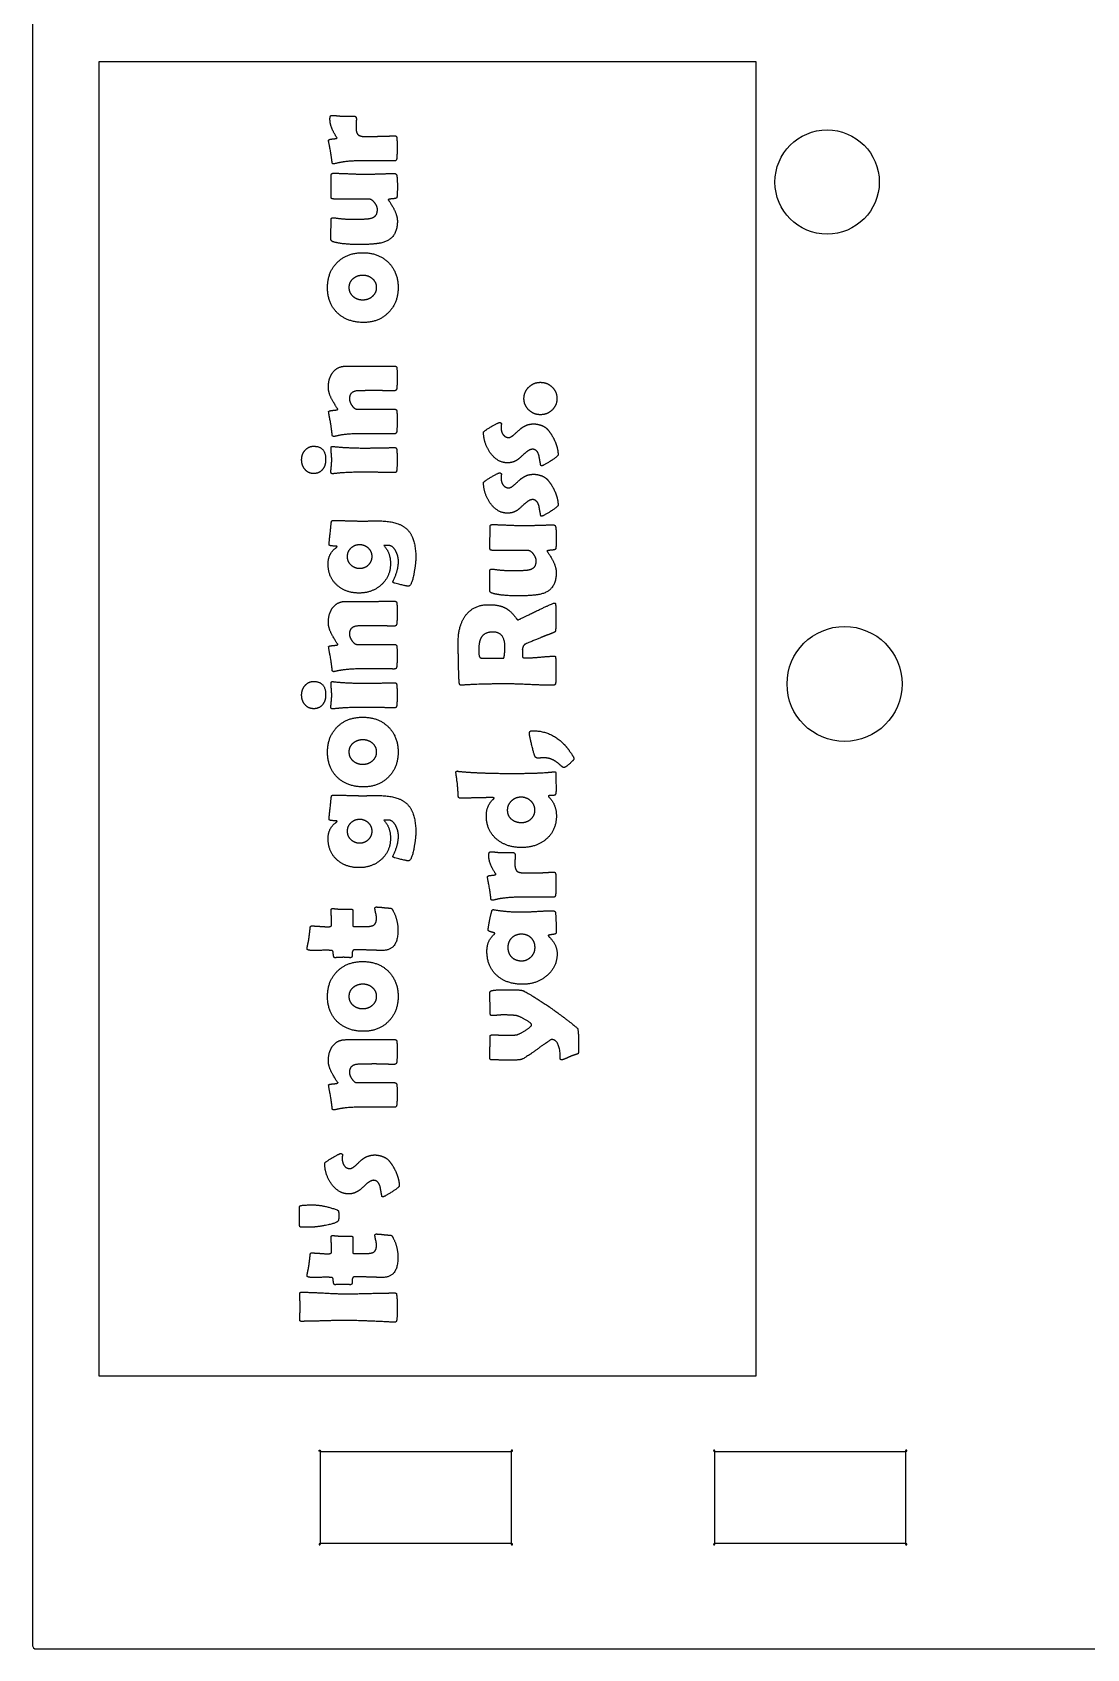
# Model space of a CAD drawing. Header units: millimetres. Extents: x 10 to 778, y 22 to 238.
# Drawn here: x 374.98 to 407.06, y 21.7 to 70.89 of the extents above; entities that cross this region are included whole.
import ezdxf

# ---------------------------------------------------------------- set-up
doc = ezdxf.new("R2010")
doc.units = ezdxf.units.MM
doc.layers.get('0').update_dxf_attribs({"linetype": 'CONTINUOUS'})

msp = doc.modelspace()

# ---------------------------------------------------------------- linework, layer by layer
for p, q in [((384.515, 60.732), (385.186, 60.732)), ((384.856, 59.425), (385.991, 59.425)), ((385.814, 55.275), (385.673, 55.275)), ((384.515, 53.574), (385.186, 53.574)), ((384.856, 52.266), (385.991, 52.266)), ((388.047, 51.023), (388.018, 51.021)), ((385.814, 46.916), (385.673, 46.916)), ((384.725, 43.865), (384.725, 43.708)), ((384.515, 40.235), (385.186, 40.235)), ((384.856, 38.927), (385.991, 38.927)), ((383.43, 34.527), (383.172, 34.527)), ((384.725, 33.913), (384.725, 33.755))]:
    msp.add_line(p, q)
msp.add_lwpolyline([(374.978, 231.8), (374.978, 27.8), (374.978, 21.801), (374.978, 21.784), (375.01, 21.73), (375.059, 21.7), (375.077, 21.7), (378.079, 21.7), (491.215, 21.7), (494.217, 21.7), (494.231, 21.7), (494.288, 21.73), (494.316, 21.784), (494.316, 21.801), (494.316, 27.8), (494.316, 231.8)])
for points in [[(397, 30), (397, 70), (377, 70), (377, 30)], [(386.648, 24.9), (383.748, 24.9), (383.748, 27.7), (383.734, 27.7), (383.702, 27.715), (383.709, 27.738), (383.73, 27.743), (383.748, 27.711), (383.748, 27.7), (389.548, 27.7), (389.548, 24.9), (389.548, 24.89), (389.562, 24.858), (389.583, 24.863), (389.587, 24.886), (389.555, 24.9), (389.548, 24.9)], [(389.562, 27.743), (389.548, 27.711), (389.548, 27.7), (389.555, 27.7), (389.587, 27.715), (389.583, 27.738)], [(401.546, 24.9), (398.646, 24.9), (395.746, 24.9), (395.746, 27.7), (395.746, 27.711), (395.732, 27.743), (395.711, 27.738), (395.704, 27.715), (395.736, 27.7), (395.746, 27.7), (401.546, 27.7)], [(401.588, 27.715), (401.585, 27.738), (401.56, 27.743), (401.546, 27.711), (401.546, 27.7), (401.556, 27.7)], [(383.748, 24.9), (383.734, 24.9), (383.702, 24.886), (383.709, 24.863), (383.73, 24.858), (383.748, 24.89)], [(395.746, 24.9), (395.736, 24.9), (395.704, 24.886), (395.711, 24.863), (395.732, 24.858), (395.746, 24.89)], [(401.56, 24.858), (401.585, 24.863), (401.588, 24.886), (401.556, 24.9), (401.546, 24.9), (401.546, 24.89)]]:
    msp.add_lwpolyline(points, close=True)
for centre, radius in [((399.161, 66.336), 1.587), ((399.691, 51.06), 1.75)]:
    msp.add_circle(centre, radius)
for points in [[(384.034, 68.248), (384.034, 68.366), (384.084, 68.366)], [(384.144, 67.859), (384.034, 68.061), (384.034, 68.248)], [(384.084, 68.366), (384.145, 68.366), (384.256, 68.353)], [(384.256, 68.353), (384.376, 68.341), (384.429, 68.338)], [(384.429, 68.338), (384.49, 68.338), (384.591, 68.341)], [(384.591, 68.341), (384.715, 68.345), (384.755, 68.345)], [(384.755, 68.345), (384.837, 68.345), (384.837, 68.254)], [(384.831, 68.138), (384.826, 68.061), (384.826, 68.023)], [(384.826, 68.023), (384.826, 67.849), (384.881, 67.786)], [(384.837, 68.254), (384.837, 68.214), (384.831, 68.138)], [(383.989, 67.601), (383.989, 67.638), (384.122, 67.649)], [(384.055, 67.258), (383.989, 67.59), (383.989, 67.601)], [(384.122, 67.649), (384.254, 67.659), (384.254, 67.687)], [(384.254, 67.687), (384.254, 67.657), (384.144, 67.859)], [(384.881, 67.786), (384.936, 67.722), (385.102, 67.722)], [(385.102, 67.722), (385.192, 67.722), (385.376, 67.726)], [(385.376, 67.726), (385.56, 67.729), (385.65, 67.729)], [(385.65, 67.729), (385.711, 67.729), (385.832, 67.737)], [(385.832, 67.737), (385.953, 67.746), (386.012, 67.746)], [(386.012, 67.746), (386.062, 67.746), (386.069, 67.676)], [(386.069, 67.676), (386.077, 67.575), (386.077, 67.367)], [(384.101, 66.919), (384.088, 67.035), (384.055, 67.258)], [(384.143, 66.888), (384.111, 66.888), (384.101, 66.919)], [(384.988, 66.982), (384.494, 66.982), (384.174, 66.892)], [(385.492, 66.98), (385.156, 66.982), (384.988, 66.982)], [(385.995, 66.978), (385.827, 66.978), (385.492, 66.98)], [(386.064, 67.048), (386.056, 66.978), (385.995, 66.978)], [(386.077, 67.367), (386.077, 67.167), (386.064, 67.048)], [(384.069, 66.216), (384.071, 66.423), (384.071, 66.526)], [(384.071, 66.526), (384.071, 66.589), (384.103, 66.6)], [(384.103, 66.6), (384.12, 66.604), (384.153, 66.604)], [(384.174, 66.892), (384.156, 66.888), (384.143, 66.888)], [(384.153, 66.604), (384.309, 66.604), (384.62, 66.589)], [(384.62, 66.589), (384.931, 66.575), (385.087, 66.575)], [(385.087, 66.575), (385.238, 66.575), (385.541, 66.585)], [(385.541, 66.585), (385.844, 66.596), (385.993, 66.596)], [(385.993, 66.596), (386.05, 66.596), (386.064, 66.543)], [(386.064, 66.543), (386.085, 66.463), (386.085, 66.205)], [(384.067, 65.906), (384.067, 66.009), (384.069, 66.216)], [(386.085, 66.205), (386.085, 65.975), (386.073, 65.885)], [(384.088, 65.83), (384.067, 65.843), (384.067, 65.906)], [(384.17, 65.82), (384.101, 65.82), (384.088, 65.83)], [(385.226, 65.816), (385.148, 65.82), (384.17, 65.82)], [(385.396, 65.703), (385.314, 65.811), (385.226, 65.816)], [(385.247, 65.227), (385.478, 65.265), (385.478, 65.502)], [(385.478, 65.502), (385.478, 65.595), (385.396, 65.703)], [(385.896, 65.822), (385.8, 65.811), (385.8, 65.793)], [(385.8, 65.793), (385.8, 65.822), (385.943, 65.58)], [(386.022, 65.835), (385.959, 65.828), (385.896, 65.822)], [(385.943, 65.58), (386.085, 65.338), (386.085, 65.141)], [(386.073, 65.885), (386.067, 65.845), (386.022, 65.835)], [(384.065, 64.893), (384.067, 65.09), (384.067, 65.187)], [(384.067, 65.187), (384.067, 65.252), (384.122, 65.252)], [(384.122, 65.252), (384.137, 65.252), (384.166, 65.248)], [(384.166, 65.248), (384.452, 65.204), (384.746, 65.204)], [(384.746, 65.204), (385.112, 65.204), (385.247, 65.227)], [(386.085, 65.141), (386.085, 64.584), (385.583, 64.481)], [(384.063, 64.598), (384.063, 64.695), (384.065, 64.893)], [(384.149, 64.512), (384.063, 64.535), (384.063, 64.598)], [(384.906, 64.434), (384.427, 64.434), (384.149, 64.512)], [(385.583, 64.481), (385.35, 64.434), (384.906, 64.434)], [(384.258, 63.892), (384.555, 64.186), (385.03, 64.186)], [(385.03, 64.186), (385.509, 64.186), (385.808, 63.893)], [(383.96, 63.123), (383.96, 63.598), (384.258, 63.892)], [(385.03, 63.497), (384.864, 63.497), (384.737, 63.394)], [(385.322, 63.398), (385.2, 63.497), (385.03, 63.497)], [(385.808, 63.893), (386.107, 63.6), (386.107, 63.123)], [(384.264, 62.349), (383.96, 62.635), (383.96, 63.123)], [(384.737, 63.394), (384.61, 63.291), (384.61, 63.127)], [(384.61, 63.127), (384.61, 62.961), (384.74, 62.854)], [(385.453, 63.127), (385.453, 63.291), (385.322, 63.398)], [(385.322, 62.854), (385.453, 62.961), (385.453, 63.127)], [(386.107, 63.123), (386.107, 62.66), (385.812, 62.362)], [(384.74, 62.854), (384.862, 62.753), (385.03, 62.753)], [(385.03, 62.753), (385.2, 62.753), (385.322, 62.854)], [(385.055, 62.063), (384.568, 62.063), (384.264, 62.349)], [(385.812, 62.362), (385.518, 62.063), (385.055, 62.063)], [(383.985, 60.087), (383.985, 60.354), (384.111, 60.533)], [(384.111, 60.533), (384.256, 60.732), (384.515, 60.732)], [(385.186, 60.732), (385.322, 60.732), (385.595, 60.734)], [(385.595, 60.734), (385.867, 60.737), (386.004, 60.737)], [(386.004, 60.737), (386.06, 60.737), (386.069, 60.678)], [(386.069, 60.678), (386.077, 60.619), (386.077, 60.371)], [(384.131, 59.651), (383.985, 59.9), (383.985, 60.087)], [(386.064, 60.043), (386.052, 59.98), (385.978, 59.98)], [(386.077, 60.371), (386.077, 60.106), (386.064, 60.043)], [(389.937, 59.747), (389.937, 59.953), (390.084, 60.097)], [(390.084, 60.097), (390.231, 60.241), (390.437, 60.241)], [(390.437, 60.241), (390.645, 60.241), (390.793, 60.097)], [(390.793, 60.097), (390.94, 59.953), (390.94, 59.747)], [(384.278, 59.425), (384.278, 59.402), (384.131, 59.651)], [(384.915, 59.984), (384.626, 59.984), (384.626, 59.734)], [(384.626, 59.734), (384.626, 59.652), (384.698, 59.542)], [(384.698, 59.542), (384.778, 59.425), (384.856, 59.425)], [(385.147, 59.988), (384.992, 59.984), (384.915, 59.984)], [(385.379, 59.992), (385.301, 59.992), (385.147, 59.988)], [(385.68, 59.986), (385.48, 59.992), (385.379, 59.992)], [(385.978, 59.98), (385.879, 59.98), (385.68, 59.986)], [(390.084, 59.398), (389.937, 59.541), (389.937, 59.747)], [(390.94, 59.747), (390.94, 59.541), (390.792, 59.398)], [(383.994, 59.353), (383.994, 59.376), (384.136, 59.389)], [(384.059, 58.977), (383.994, 59.311), (383.994, 59.353)], [(384.136, 59.389), (384.278, 59.402), (384.278, 59.425)], [(385.991, 59.425), (386.06, 59.425), (386.069, 59.359)], [(386.077, 59.059), (386.077, 58.813), (386.064, 58.739)], [(386.069, 59.359), (386.077, 59.286), (386.077, 59.059)], [(390.437, 59.255), (390.231, 59.255), (390.084, 59.398)], [(390.792, 59.398), (390.643, 59.255), (390.437, 59.255)], [(384.105, 58.624), (384.09, 58.756), (384.059, 58.977)], [(384.151, 58.592), (384.118, 58.592), (384.105, 58.624)], [(384.183, 58.596), (384.164, 58.592), (384.151, 58.592)], [(385.005, 58.678), (384.481, 58.678), (384.183, 58.596)], [(385.501, 58.676), (385.171, 58.678), (385.005, 58.678)], [(385.995, 58.674), (385.831, 58.674), (385.501, 58.676)], [(386.064, 58.739), (386.054, 58.674), (385.995, 58.674)], [(388.707, 58.721), (388.707, 58.755), (388.933, 58.888)], [(388.903, 58.11), (388.707, 58.396), (388.707, 58.721)], [(388.933, 58.888), (389.159, 59.02), (389.197, 59.02)], [(389.197, 59.02), (389.218, 59.02), (389.254, 58.988)], [(389.254, 58.988), (389.239, 58.93), (389.239, 58.871)], [(389.239, 58.871), (389.239, 58.747), (389.294, 58.663)], [(389.294, 58.663), (389.357, 58.562), (389.472, 58.562)], [(389.472, 58.562), (389.546, 58.562), (389.659, 58.669)], [(389.659, 58.669), (389.83, 58.831), (389.889, 58.869)], [(389.889, 58.869), (390.048, 58.976), (390.231, 58.976)], [(390.231, 58.976), (390.338, 58.976), (390.458, 58.934)], [(390.458, 58.934), (390.591, 58.885), (390.652, 58.812)], [(390.652, 58.812), (390.786, 58.656), (390.879, 58.448)], [(383.172, 57.884), (383.172, 58.048), (383.271, 58.167)], [(383.271, 58.167), (383.376, 58.296), (383.537, 58.296)], [(383.537, 58.296), (383.903, 58.296), (383.903, 57.884)], [(384.067, 58.241), (384.067, 58.292), (384.109, 58.292)], [(384.078, 58.058), (384.067, 58.18), (384.067, 58.241)], [(384.088, 57.875), (384.088, 57.936), (384.078, 58.058)], [(384.109, 58.292), (384.118, 58.292), (384.149, 58.287)], [(384.149, 58.287), (384.559, 58.241), (385.1, 58.241)], [(385.1, 58.241), (385.253, 58.241), (385.557, 58.247)], [(385.557, 58.247), (385.861, 58.254), (386.012, 58.254)], [(386.012, 58.254), (386.056, 58.254), (386.064, 58.201)], [(386.064, 58.201), (386.077, 58.13), (386.077, 57.879)], [(389.439, 57.79), (389.123, 57.79), (388.903, 58.11)], [(389.983, 58.097), (389.771, 57.906), (389.758, 57.897)], [(390.198, 58.204), (390.105, 58.204), (389.983, 58.097)], [(390.391, 58.019), (390.332, 58.204), (390.198, 58.204)], [(390.879, 58.448), (390.975, 58.223), (390.975, 58.034)], [(383.268, 57.596), (383.172, 57.715), (383.172, 57.884)], [(383.537, 57.465), (383.374, 57.465), (383.268, 57.596)], [(383.811, 57.591), (383.71, 57.465), (383.537, 57.465)], [(383.903, 57.884), (383.903, 57.707), (383.811, 57.591)], [(384.063, 57.514), (384.063, 57.573), (384.076, 57.693)], [(384.076, 57.693), (384.088, 57.814), (384.088, 57.875)], [(386.077, 57.879), (386.077, 57.627), (386.064, 57.556)], [(389.758, 57.897), (389.607, 57.79), (389.439, 57.79)], [(390.446, 57.723), (390.418, 57.87), (390.391, 58.019)], [(390.469, 57.7), (390.45, 57.7), (390.446, 57.723)], [(390.747, 57.846), (390.519, 57.7), (390.469, 57.7)], [(390.975, 58.034), (390.975, 57.992), (390.747, 57.846)], [(384.105, 57.457), (384.063, 57.457), (384.063, 57.514)], [(384.149, 57.461), (384.116, 57.457), (384.105, 57.457)], [(385.1, 57.507), (384.502, 57.507), (384.149, 57.461)], [(385.538, 57.501), (385.247, 57.507), (385.1, 57.507)], [(385.974, 57.495), (385.829, 57.495), (385.538, 57.501)], [(386.037, 57.499), (386.029, 57.495), (385.974, 57.495)], [(386.064, 57.556), (386.056, 57.509), (386.037, 57.499)], [(388.707, 57.189), (388.707, 57.222), (388.933, 57.355)], [(388.903, 56.577), (388.707, 56.863), (388.707, 57.189)], [(388.933, 57.355), (389.159, 57.487), (389.197, 57.487)], [(389.197, 57.487), (389.218, 57.487), (389.254, 57.456)], [(389.254, 57.456), (389.239, 57.397), (389.239, 57.338)], [(389.239, 57.338), (389.239, 57.214), (389.294, 57.13)], [(389.294, 57.13), (389.357, 57.029), (389.472, 57.029)], [(389.472, 57.029), (389.546, 57.029), (389.659, 57.136)], [(389.659, 57.136), (389.83, 57.298), (389.889, 57.336)], [(389.889, 57.336), (390.048, 57.443), (390.231, 57.443)], [(390.231, 57.443), (390.338, 57.443), (390.458, 57.401)], [(390.458, 57.401), (390.591, 57.353), (390.652, 57.279)], [(390.652, 57.279), (390.786, 57.124), (390.879, 56.916)], [(389.439, 56.258), (389.123, 56.258), (388.903, 56.577)], [(390.198, 56.672), (390.105, 56.672), (389.983, 56.564)], [(390.391, 56.487), (390.332, 56.672), (390.198, 56.672)], [(390.879, 56.916), (390.975, 56.691), (390.975, 56.501)], [(389.758, 56.365), (389.607, 56.258), (389.439, 56.258)], [(389.983, 56.564), (389.771, 56.373), (389.758, 56.365)], [(390.446, 56.19), (390.418, 56.337), (390.391, 56.487)], [(390.469, 56.167), (390.45, 56.167), (390.446, 56.19)], [(390.747, 56.313), (390.519, 56.167), (390.469, 56.167)], [(390.975, 56.501), (390.975, 56.459), (390.747, 56.313)], [(384.006, 55.296), (384.006, 55.329), (384.041, 55.659)], [(384.041, 55.659), (384.076, 55.989), (384.08, 56.002)], [(384.08, 56.002), (384.093, 56.038), (384.135, 56.038)], [(384.135, 56.038), (384.28, 56.038), (384.568, 56.028)], [(384.568, 56.028), (384.856, 56.019), (385.001, 56.019)], [(385.001, 56.019), (385.087, 56.019), (385.259, 56.021)], [(385.259, 56.021), (385.432, 56.023), (385.518, 56.023)], [(385.518, 56.023), (386.117, 56.023), (386.378, 55.771)], [(386.378, 55.771), (386.645, 55.51), (386.645, 54.905)], [(388.903, 55.523), (388.905, 55.73), (388.905, 55.833)], [(388.905, 55.833), (388.905, 55.896), (388.936, 55.906)], [(388.936, 55.906), (388.953, 55.911), (388.987, 55.911)], [(388.987, 55.911), (389.142, 55.911), (389.453, 55.896)], [(389.453, 55.896), (389.765, 55.881), (389.92, 55.881)], [(389.92, 55.881), (390.071, 55.881), (390.374, 55.892)], [(390.374, 55.892), (390.677, 55.902), (390.826, 55.902)], [(390.826, 55.902), (390.883, 55.902), (390.898, 55.85)], [(390.898, 55.85), (390.919, 55.77), (390.919, 55.511)], [(383.977, 54.707), (383.977, 55.025), (384.204, 55.193)], [(384.174, 55.258), (384.006, 55.258), (384.006, 55.296)], [(384.25, 55.239), (384.25, 55.258), (384.174, 55.258)], [(384.204, 55.193), (384.25, 55.226), (384.25, 55.239)], [(384.67, 55.194), (384.557, 55.092), (384.557, 54.938)], [(384.936, 55.296), (384.782, 55.296), (384.67, 55.194)], [(385.203, 55.194), (385.089, 55.296), (384.936, 55.296)], [(385.316, 54.938), (385.316, 55.092), (385.203, 55.194)], [(385.673, 55.275), (385.875, 55.06), (385.875, 54.724)], [(386.041, 55.094), (385.951, 55.275), (385.814, 55.275)], [(388.9, 55.213), (388.9, 55.316), (388.903, 55.523)], [(388.922, 55.137), (388.9, 55.15), (388.9, 55.213)], [(389.004, 55.126), (388.934, 55.126), (388.922, 55.137)], [(390.059, 55.122), (389.981, 55.126), (389.004, 55.126)], [(390.229, 55.01), (390.147, 55.118), (390.059, 55.122)], [(390.73, 55.129), (390.633, 55.118), (390.633, 55.099)], [(390.633, 55.099), (390.633, 55.129), (390.776, 54.887)], [(390.856, 55.141), (390.793, 55.135), (390.73, 55.129)], [(390.906, 55.192), (390.9, 55.152), (390.856, 55.141)], [(390.919, 55.511), (390.919, 55.282), (390.906, 55.192)], [(384.252, 54.064), (383.977, 54.31), (383.977, 54.707)], [(384.557, 54.938), (384.557, 54.785), (384.672, 54.683)], [(384.672, 54.683), (384.786, 54.581), (384.94, 54.581)], [(384.94, 54.581), (385.093, 54.581), (385.205, 54.685)], [(385.205, 54.685), (385.316, 54.789), (385.316, 54.938)], [(385.875, 54.724), (385.875, 54.329), (385.591, 54.074)], [(385.957, 54.194), (386.117, 54.518), (386.117, 54.793)], [(386.117, 54.793), (386.117, 54.945), (386.041, 55.094)], [(386.645, 54.905), (386.645, 54.728), (386.588, 54.423)], [(390.08, 54.534), (390.311, 54.571), (390.311, 54.809)], [(390.311, 54.809), (390.311, 54.902), (390.229, 55.01)], [(390.776, 54.887), (390.919, 54.645), (390.919, 54.447)], [(385.949, 54.171), (385.951, 54.182), (385.957, 54.194)], [(386.008, 54.125), (385.949, 54.139), (385.949, 54.171)], [(386.42, 54.034), (386.38, 54.034), (386.008, 54.125)], [(386.588, 54.423), (386.516, 54.034), (386.42, 54.034)], [(388.896, 53.905), (388.896, 54.002), (388.898, 54.199)], [(388.898, 54.199), (388.9, 54.397), (388.9, 54.494)], [(388.9, 54.494), (388.9, 54.559), (388.955, 54.559)], [(388.955, 54.559), (388.97, 54.559), (388.999, 54.555)], [(388.999, 54.555), (389.285, 54.511), (389.58, 54.511)], [(389.58, 54.511), (389.945, 54.511), (390.08, 54.534)], [(390.919, 54.447), (390.919, 53.89), (390.416, 53.787)], [(384.919, 53.828), (384.517, 53.828), (384.252, 54.064)], [(385.591, 54.074), (385.318, 53.828), (384.919, 53.828)], [(388.982, 53.819), (388.896, 53.842), (388.896, 53.905)], [(389.739, 53.741), (389.26, 53.741), (388.982, 53.819)], [(390.416, 53.787), (390.183, 53.741), (389.739, 53.741)], [(383.985, 52.929), (383.985, 53.196), (384.111, 53.374)], [(384.111, 53.374), (384.256, 53.574), (384.515, 53.574)], [(385.186, 53.574), (385.322, 53.574), (385.595, 53.576)], [(385.595, 53.576), (385.867, 53.578), (386.004, 53.578)], [(386.004, 53.578), (386.06, 53.578), (386.069, 53.519)], [(386.077, 53.212), (386.077, 52.947), (386.064, 52.884)], [(386.069, 53.519), (386.077, 53.46), (386.077, 53.212)], [(387.936, 52.349), (387.936, 52.829), (388.152, 53.131)], [(388.152, 53.131), (388.396, 53.474), (388.856, 53.474)], [(388.856, 53.474), (389.163, 53.474), (389.346, 53.386)], [(389.346, 53.386), (389.529, 53.297), (389.701, 53.06)], [(389.765, 53.012), (389.762, 53.012), (390.292, 53.268)], [(390.292, 53.268), (390.822, 53.525), (390.877, 53.525)], [(390.877, 53.525), (390.891, 53.525), (390.898, 53.482)], [(390.898, 53.482), (390.91, 53.403), (390.91, 53.081)], [(384.131, 52.492), (383.985, 52.741), (383.985, 52.929)], [(384.915, 52.826), (384.626, 52.826), (384.626, 52.575)], [(385.147, 52.83), (384.992, 52.826), (384.915, 52.826)], [(385.379, 52.834), (385.301, 52.834), (385.147, 52.83)], [(385.68, 52.828), (385.48, 52.834), (385.379, 52.834)], [(385.978, 52.821), (385.879, 52.821), (385.68, 52.828)], [(386.064, 52.884), (386.052, 52.821), (385.978, 52.821)], [(388.991, 52.642), (388.734, 52.642), (388.636, 52.473)], [(389.357, 52.181), (389.357, 52.642), (388.991, 52.642)], [(389.701, 53.06), (389.735, 53.012), (389.765, 53.012)], [(390.887, 52.654), (390.881, 52.642), (390.845, 52.625)], [(390.898, 52.707), (390.891, 52.66), (390.887, 52.654)], [(390.91, 53.081), (390.91, 52.806), (390.898, 52.707)], [(383.994, 52.195), (383.994, 52.218), (384.136, 52.231)], [(384.059, 51.819), (383.994, 52.153), (383.994, 52.195)], [(384.278, 52.266), (384.278, 52.243), (384.131, 52.492)], [(384.136, 52.231), (384.278, 52.243), (384.278, 52.266)], [(384.626, 52.575), (384.626, 52.493), (384.698, 52.384)], [(384.698, 52.384), (384.778, 52.266), (384.856, 52.266)], [(385.991, 52.266), (386.06, 52.266), (386.069, 52.201)], [(386.069, 52.201), (386.077, 52.128), (386.077, 51.9)], [(387.944, 51.729), (387.936, 52.118), (387.936, 52.349)], [(388.636, 52.473), (388.56, 52.343), (388.56, 52.066)], [(389.338, 51.912), (389.357, 52.04), (389.357, 52.181)], [(389.981, 52.276), (389.899, 52.238), (389.891, 52.101)], [(390.601, 52.532), (390.391, 52.45), (389.981, 52.276)], [(390.845, 52.625), (390.763, 52.593), (390.601, 52.532)], [(384.105, 51.465), (384.09, 51.598), (384.059, 51.819)], [(386.077, 51.9), (386.077, 51.655), (386.064, 51.581)], [(387.969, 51.087), (387.957, 51.155), (387.944, 51.729)], [(388.56, 52.066), (388.56, 51.866), (388.621, 51.853)], [(388.621, 51.853), (388.692, 51.841), (389.033, 51.841)], [(389.033, 51.841), (389.081, 51.841), (389.176, 51.843)], [(389.176, 51.843), (389.271, 51.845), (389.317, 51.845)], [(389.317, 51.845), (389.327, 51.845), (389.338, 51.912)], [(389.891, 52.101), (389.895, 52.164), (389.895, 51.885)], [(389.895, 51.885), (389.895, 51.853), (390.002, 51.853)], [(390.002, 51.853), (390.145, 51.853), (390.429, 51.879)], [(390.429, 51.879), (390.713, 51.906), (390.856, 51.906)], [(390.856, 51.906), (390.891, 51.906), (390.898, 51.887)], [(390.898, 51.887), (390.9, 51.857), (390.902, 51.828)], [(390.902, 51.828), (390.91, 51.704), (390.91, 51.441)], [(384.151, 51.434), (384.118, 51.434), (384.105, 51.465)], [(384.183, 51.438), (384.164, 51.434), (384.151, 51.434)], [(385.005, 51.52), (384.481, 51.52), (384.183, 51.438)], [(385.501, 51.518), (385.171, 51.52), (385.005, 51.52)], [(385.995, 51.516), (385.831, 51.516), (385.501, 51.518)], [(386.064, 51.581), (386.054, 51.516), (385.995, 51.516)], [(390.91, 51.441), (390.91, 51.141), (390.898, 51.08)], [(383.172, 50.725), (383.172, 50.889), (383.271, 51.009)], [(383.268, 50.437), (383.172, 50.557), (383.172, 50.725)], [(383.271, 51.009), (383.376, 51.137), (383.537, 51.137)], [(383.537, 51.137), (383.903, 51.137), (383.903, 50.725)], [(383.903, 50.725), (383.903, 50.549), (383.811, 50.433)], [(384.067, 51.083), (384.067, 51.133), (384.109, 51.133)], [(384.078, 50.9), (384.067, 51.022), (384.067, 51.083)], [(384.076, 50.535), (384.088, 50.656), (384.088, 50.717)], [(384.088, 50.717), (384.088, 50.778), (384.078, 50.9)], [(384.109, 51.133), (384.118, 51.133), (384.149, 51.129)], [(384.149, 51.129), (384.559, 51.083), (385.1, 51.083)], [(385.1, 51.083), (385.253, 51.083), (385.557, 51.089)], [(385.557, 51.089), (385.861, 51.095), (386.012, 51.095)], [(386.012, 51.095), (386.056, 51.095), (386.064, 51.043)], [(386.064, 51.043), (386.077, 50.971), (386.077, 50.721)], [(386.077, 50.721), (386.077, 50.469), (386.064, 50.397)], [(388.018, 51.021), (387.982, 51.019), (387.969, 51.087)], [(389.434, 51.063), (388.545, 51.063), (388.047, 51.023)], [(390.135, 51.041), (389.668, 51.063), (389.434, 51.063)], [(390.833, 51.019), (390.601, 51.019), (390.135, 51.041)], [(390.898, 51.08), (390.885, 51.019), (390.833, 51.019)], [(383.537, 50.307), (383.374, 50.307), (383.268, 50.437)], [(383.811, 50.433), (383.71, 50.307), (383.537, 50.307)], [(384.063, 50.355), (384.063, 50.414), (384.076, 50.535)], [(384.105, 50.299), (384.063, 50.299), (384.063, 50.355)], [(384.149, 50.303), (384.116, 50.299), (384.105, 50.299)], [(385.1, 50.349), (384.502, 50.349), (384.149, 50.303)], [(385.538, 50.343), (385.247, 50.349), (385.1, 50.349)], [(385.974, 50.336), (385.829, 50.336), (385.538, 50.343)], [(386.037, 50.341), (386.029, 50.336), (385.974, 50.336)], [(386.064, 50.397), (386.056, 50.351), (386.037, 50.341)], [(383.96, 48.987), (383.96, 49.462), (384.258, 49.756)], [(384.258, 49.756), (384.555, 50.05), (385.03, 50.05)], [(385.03, 50.05), (385.509, 50.05), (385.808, 49.757)], [(385.808, 49.757), (386.107, 49.464), (386.107, 48.987)], [(384.737, 49.258), (384.61, 49.155), (384.61, 48.991)], [(385.03, 49.361), (384.864, 49.361), (384.737, 49.258)], [(385.322, 49.262), (385.2, 49.361), (385.03, 49.361)], [(385.453, 48.991), (385.453, 49.155), (385.322, 49.262)], [(390.101, 49.555), (390.101, 49.639), (390.189, 49.639)], [(390.177, 49.185), (390.101, 49.499), (390.101, 49.555)], [(390.189, 49.639), (390.761, 49.639), (391.165, 49.217)], [(391.165, 49.217), (391.228, 49.15), (391.333, 49.007)], [(384.264, 48.213), (383.96, 48.499), (383.96, 48.987)], [(384.61, 48.991), (384.61, 48.825), (384.74, 48.718)], [(384.74, 48.718), (384.862, 48.617), (385.03, 48.617)], [(385.03, 48.617), (385.2, 48.617), (385.322, 48.718)], [(385.322, 48.718), (385.453, 48.825), (385.453, 48.991)], [(386.107, 48.987), (386.107, 48.524), (385.812, 48.226)], [(390.282, 48.836), (390.256, 48.862), (390.177, 49.185)], [(390.37, 48.801), (390.32, 48.801), (390.282, 48.836)], [(390.447, 48.808), (390.395, 48.801), (390.37, 48.801)], [(390.526, 48.815), (390.498, 48.815), (390.447, 48.808)], [(390.841, 48.738), (390.696, 48.815), (390.526, 48.815)], [(391.039, 48.593), (390.931, 48.689), (390.841, 48.738)], [(391.459, 48.782), (391.459, 48.75), (391.324, 48.632)], [(391.333, 49.007), (391.459, 48.832), (391.459, 48.782)], [(385.055, 47.927), (384.568, 47.927), (384.264, 48.213)], [(385.812, 48.226), (385.518, 47.927), (385.055, 47.927)], [(387.862, 48.361), (387.862, 48.407), (387.915, 48.407)], [(387.915, 47.989), (387.862, 48.41), (387.862, 48.361)], [(387.915, 48.407), (387.868, 48.407), (388.053, 48.391)], [(388.053, 48.391), (388.287, 48.368), (388.65, 48.355)], [(388.65, 48.355), (389.062, 48.338), (389.588, 48.338)], [(389.588, 48.338), (390.456, 48.338), (390.824, 48.386)], [(390.824, 48.386), (390.864, 48.391), (390.875, 48.391)], [(390.875, 48.391), (390.898, 48.391), (390.902, 48.359)], [(390.902, 48.359), (390.912, 48.283), (390.912, 47.802)], [(391.15, 48.515), (391.127, 48.515), (391.039, 48.593)], [(391.324, 48.632), (391.19, 48.515), (391.15, 48.515)], [(387.94, 47.619), (387.933, 47.754), (387.915, 47.989)], [(390.912, 47.802), (390.912, 47.689), (390.868, 47.672)], [(384.006, 46.937), (384.006, 46.971), (384.041, 47.301)], [(384.041, 47.301), (384.076, 47.631), (384.08, 47.643)], [(384.08, 47.643), (384.093, 47.679), (384.135, 47.679)], [(384.135, 47.679), (384.28, 47.679), (384.568, 47.67)], [(384.568, 47.67), (384.856, 47.66), (385.001, 47.66)], [(385.001, 47.66), (385.087, 47.66), (385.259, 47.662)], [(385.259, 47.662), (385.432, 47.664), (385.518, 47.664)], [(385.518, 47.664), (386.117, 47.664), (386.378, 47.412)], [(386.378, 47.412), (386.645, 47.151), (386.645, 46.546)], [(388.009, 47.585), (387.948, 47.585), (387.94, 47.619)], [(388.491, 47.594), (388.169, 47.585), (388.009, 47.585)], [(388.974, 47.602), (388.812, 47.602), (388.491, 47.594)], [(388.793, 47.047), (388.793, 47.365), (388.995, 47.541)], [(389.029, 47.583), (389.029, 47.602), (388.974, 47.602)], [(388.995, 47.541), (389.029, 47.571), (389.029, 47.583)], [(389.555, 47.499), (389.43, 47.384), (389.43, 47.22)], [(389.847, 47.615), (389.68, 47.615), (389.555, 47.499)], [(390.143, 47.501), (390.017, 47.615), (389.847, 47.615)], [(390.269, 47.22), (390.269, 47.388), (390.143, 47.501)], [(390.708, 47.663), (390.692, 47.661), (390.675, 47.646)], [(390.675, 47.646), (390.681, 47.634), (390.7, 47.615)], [(390.7, 47.615), (390.923, 47.388), (390.923, 47.047)], [(390.868, 47.672), (390.788, 47.667), (390.708, 47.663)], [(383.977, 46.348), (383.977, 46.666), (384.204, 46.834)], [(384.174, 46.899), (384.006, 46.899), (384.006, 46.937)], [(384.25, 46.88), (384.25, 46.899), (384.174, 46.899)], [(384.204, 46.834), (384.25, 46.868), (384.25, 46.88)], [(384.67, 46.835), (384.557, 46.733), (384.557, 46.58)], [(384.936, 46.937), (384.782, 46.937), (384.67, 46.835)], [(385.203, 46.835), (385.089, 46.937), (384.936, 46.937)], [(385.316, 46.58), (385.316, 46.733), (385.203, 46.835)], [(385.673, 46.916), (385.875, 46.701), (385.875, 46.365)], [(386.041, 46.735), (385.951, 46.916), (385.814, 46.916)], [(386.117, 46.434), (386.117, 46.586), (386.041, 46.735)], [(389.109, 46.333), (388.793, 46.597), (388.793, 47.047)], [(389.43, 47.22), (389.43, 47.047), (389.555, 46.945)], [(389.555, 46.945), (389.68, 46.843), (389.855, 46.843)], [(389.855, 46.843), (390.025, 46.843), (390.143, 46.946)], [(390.143, 46.946), (390.269, 47.052), (390.269, 47.22)], [(390.923, 47.047), (390.923, 46.604), (390.612, 46.337)], [(384.252, 45.705), (383.977, 45.951), (383.977, 46.348)], [(384.557, 46.58), (384.557, 46.426), (384.672, 46.324)], [(384.672, 46.324), (384.786, 46.222), (384.94, 46.222)], [(384.94, 46.222), (385.093, 46.222), (385.205, 46.326)], [(385.205, 46.326), (385.316, 46.43), (385.316, 46.58)], [(385.875, 46.365), (385.875, 45.97), (385.591, 45.715)], [(385.957, 45.835), (386.117, 46.159), (386.117, 46.434)], [(386.645, 46.546), (386.645, 46.369), (386.588, 46.064)], [(389.863, 46.082), (389.405, 46.082), (389.109, 46.333)], [(390.612, 46.337), (390.315, 46.082), (389.863, 46.082)], [(385.949, 45.812), (385.951, 45.823), (385.957, 45.835)], [(386.008, 45.766), (385.949, 45.781), (385.949, 45.812)], [(386.42, 45.676), (386.38, 45.676), (386.008, 45.766)], [(386.588, 46.064), (386.516, 45.676), (386.42, 45.676)], [(388.867, 45.836), (388.867, 45.954), (388.917, 45.954)], [(388.977, 45.447), (388.867, 45.649), (388.867, 45.836)], [(388.917, 45.954), (388.978, 45.954), (389.09, 45.941)], [(389.09, 45.941), (389.21, 45.929), (389.262, 45.927)], [(389.262, 45.927), (389.323, 45.927), (389.424, 45.929)], [(389.424, 45.929), (389.548, 45.933), (389.588, 45.933)], [(389.588, 45.933), (389.67, 45.933), (389.67, 45.843)], [(389.67, 45.843), (389.67, 45.803), (389.665, 45.726)], [(384.919, 45.47), (384.517, 45.47), (384.252, 45.705)], [(385.591, 45.715), (385.318, 45.47), (384.919, 45.47)], [(388.955, 45.237), (389.088, 45.248), (389.088, 45.275)], [(389.088, 45.275), (389.088, 45.246), (388.977, 45.447)], [(389.665, 45.726), (389.659, 45.649), (389.659, 45.611)], [(389.659, 45.611), (389.659, 45.437), (389.714, 45.374)], [(389.714, 45.374), (389.769, 45.311), (389.935, 45.311)], [(389.935, 45.311), (390.025, 45.311), (390.209, 45.314)], [(390.209, 45.314), (390.393, 45.317), (390.484, 45.317)], [(390.484, 45.317), (390.545, 45.317), (390.665, 45.326)], [(390.665, 45.326), (390.786, 45.334), (390.845, 45.334)], [(390.845, 45.334), (390.896, 45.334), (390.902, 45.265)], [(390.902, 45.265), (390.91, 45.164), (390.91, 44.956)], [(388.823, 45.189), (388.823, 45.227), (388.955, 45.237)], [(388.888, 44.846), (388.823, 45.178), (388.823, 45.189)], [(388.934, 44.508), (388.922, 44.623), (388.888, 44.846)], [(390.91, 44.956), (390.91, 44.756), (390.898, 44.636)], [(388.976, 44.476), (388.945, 44.476), (388.934, 44.508)], [(389.008, 44.48), (388.989, 44.476), (388.976, 44.476)], [(389.821, 44.571), (389.327, 44.571), (389.008, 44.48)], [(390.325, 44.569), (389.989, 44.571), (389.821, 44.571)], [(390.828, 44.567), (390.66, 44.567), (390.325, 44.569)], [(390.898, 44.636), (390.889, 44.567), (390.828, 44.567)], [(384.071, 44.179), (384.071, 44.225), (384.103, 44.225)], [(384.078, 43.954), (384.071, 44.103), (384.071, 44.179)], [(384.084, 43.731), (384.084, 43.804), (384.078, 43.954)], [(384.103, 44.225), (384.151, 44.225), (384.248, 44.214)], [(384.248, 44.214), (384.345, 44.204), (384.393, 44.204)], [(384.393, 44.204), (384.444, 44.204), (384.54, 44.206)], [(384.54, 44.206), (384.637, 44.208), (384.687, 44.208)], [(384.687, 44.208), (384.732, 44.208), (384.732, 44.147)], [(384.728, 44.006), (384.725, 43.907), (384.725, 43.865)], [(384.732, 44.147), (384.732, 44.105), (384.728, 44.006)], [(385.36, 43.718), (385.451, 43.775), (385.451, 43.941)], [(385.402, 44.229), (385.402, 44.273), (385.448, 44.273)], [(385.426, 44.091), (385.402, 44.189), (385.402, 44.229)], [(385.451, 43.941), (385.451, 43.994), (385.426, 44.091)], [(385.448, 44.273), (385.512, 44.273), (385.64, 44.258)], [(385.64, 44.258), (385.768, 44.242), (385.828, 44.242)], [(385.828, 44.242), (385.888, 44.242), (385.905, 44.229)], [(385.905, 44.229), (385.922, 44.217), (385.953, 44.16)], [(385.953, 44.16), (386.102, 43.889), (386.102, 43.559)], [(388.848, 43.568), (388.848, 43.646), (388.892, 43.864)], [(388.892, 43.864), (388.934, 44.073), (388.964, 44.163)], [(388.964, 44.163), (388.976, 44.194), (388.997, 44.194)], [(388.997, 44.194), (389.006, 44.194), (389.041, 44.188)], [(389.041, 44.188), (389.422, 44.121), (389.847, 44.121)], [(389.847, 44.121), (390.008, 44.121), (390.328, 44.14)], [(390.328, 44.14), (390.648, 44.159), (390.807, 44.159)], [(390.807, 44.159), (390.891, 44.159), (390.898, 44.085)], [(390.898, 44.085), (390.917, 43.824), (390.917, 43.488)], [(383.363, 43.155), (383.39, 43.275), (383.395, 43.321)], [(383.395, 43.321), (383.409, 43.428), (383.434, 43.645)], [(383.434, 43.645), (383.439, 43.697), (383.47, 43.697)], [(383.47, 43.697), (383.554, 43.697), (383.725, 43.684)], [(383.725, 43.684), (383.895, 43.67), (383.981, 43.67)], [(383.981, 43.67), (384.084, 43.67), (384.084, 43.731)], [(384.725, 43.708), (384.725, 43.676), (384.818, 43.676)], [(384.818, 43.676), (384.868, 43.676), (384.967, 43.676)], [(384.967, 43.676), (385.068, 43.678), (385.116, 43.678)], [(385.116, 43.678), (385.293, 43.678), (385.36, 43.718)], [(386.102, 43.559), (386.102, 42.951), (385.638, 42.951)], [(388.81, 42.931), (388.81, 43.261), (389.041, 43.452)], [(388.95, 43.51), (388.848, 43.534), (388.848, 43.568)], [(389.052, 43.467), (389.052, 43.486), (388.95, 43.51)], [(389.041, 43.452), (389.052, 43.461), (389.052, 43.467)], [(389.564, 43.331), (389.447, 43.219), (389.447, 43.038)], [(389.859, 43.444), (389.68, 43.444), (389.564, 43.331)], [(390.157, 43.33), (390.04, 43.444), (389.859, 43.444)], [(390.273, 43.038), (390.273, 43.217), (390.157, 43.33)], [(390.796, 43.434), (390.675, 43.421), (390.673, 43.402)], [(390.673, 43.402), (390.681, 43.385), (390.708, 43.358)], [(390.708, 43.358), (390.946, 43.122), (390.946, 42.853)], [(390.917, 43.488), (390.917, 43.448), (390.796, 43.434)], [(383.338, 42.993), (383.338, 43.05), (383.363, 43.155)], [(383.582, 42.947), (383.338, 42.947), (383.338, 42.993)], [(383.84, 42.955), (383.569, 42.947), (383.582, 42.947)], [(384.093, 42.947), (384.013, 42.959), (383.84, 42.955)], [(384.135, 42.865), (384.132, 42.94), (384.093, 42.947)], [(384.181, 42.73), (384.139, 42.73), (384.135, 42.865)], [(384.713, 42.81), (384.713, 42.73), (384.656, 42.73)], [(384.803, 42.972), (384.711, 42.972), (384.711, 42.865)], [(384.711, 42.865), (384.711, 42.856), (384.711, 42.837)], [(384.711, 42.837), (384.713, 42.819), (384.713, 42.81)], [(385.22, 42.961), (384.942, 42.972), (384.803, 42.972)], [(385.638, 42.951), (385.499, 42.951), (385.22, 42.961)], [(389.117, 42.183), (388.81, 42.456), (388.81, 42.931)], [(389.447, 43.038), (389.447, 42.857), (389.563, 42.746)], [(390.151, 42.752), (390.273, 42.87), (390.273, 43.038)], [(390.946, 42.853), (390.946, 42.443), (390.622, 42.174)], [(383.96, 41.549), (383.96, 42.024), (384.258, 42.318)], [(384.315, 42.735), (384.225, 42.73), (384.181, 42.73)], [(384.258, 42.318), (384.555, 42.612), (385.03, 42.612)], [(384.45, 42.741), (384.406, 42.741), (384.315, 42.735)], [(384.553, 42.735), (384.484, 42.741), (384.45, 42.741)], [(384.656, 42.73), (384.622, 42.73), (384.553, 42.735)], [(385.03, 42.612), (385.509, 42.612), (385.808, 42.319)], [(385.808, 42.319), (386.107, 42.026), (386.107, 41.549)], [(389.563, 42.746), (389.678, 42.635), (389.859, 42.635)], [(389.859, 42.635), (390.029, 42.635), (390.151, 42.752)], [(384.737, 41.82), (384.61, 41.717), (384.61, 41.553)], [(385.03, 41.923), (384.864, 41.923), (384.737, 41.82)], [(385.322, 41.824), (385.2, 41.923), (385.03, 41.923)], [(385.453, 41.553), (385.453, 41.717), (385.322, 41.824)], [(389.899, 41.92), (389.413, 41.92), (389.117, 42.183)], [(390.622, 42.174), (390.32, 41.92), (389.899, 41.92)], [(384.264, 40.775), (383.96, 41.061), (383.96, 41.549)], [(384.61, 41.553), (384.61, 41.387), (384.74, 41.28)], [(385.322, 41.28), (385.453, 41.387), (385.453, 41.553)], [(386.107, 41.549), (386.107, 41.086), (385.812, 40.788)], [(388.896, 41.653), (388.896, 41.707), (388.951, 41.726)], [(388.905, 41.332), (388.896, 41.546), (388.896, 41.653)], [(388.913, 41.012), (388.913, 41.119), (388.905, 41.332)], [(388.951, 41.726), (389.048, 41.756), (389.399, 41.756)], [(389.399, 41.756), (389.807, 41.756), (389.895, 41.731)], [(389.895, 41.731), (390, 41.699), (390.656, 41.27)], [(384.74, 41.28), (384.862, 41.179), (385.03, 41.179)], [(385.03, 41.179), (385.2, 41.179), (385.322, 41.28)], [(388.953, 40.967), (388.913, 40.967), (388.913, 41.012)], [(389.128, 40.978), (389.012, 40.967), (388.953, 40.967)], [(389.3, 40.988), (389.243, 40.988), (389.128, 40.978)], [(389.701, 40.967), (389.516, 40.988), (389.3, 40.988)], [(389.964, 40.852), (389.769, 40.959), (389.701, 40.967)], [(390.17, 40.688), (390.17, 40.736), (389.964, 40.852)], [(390.656, 41.27), (390.759, 41.203), (391.133, 40.923)], [(391.133, 40.923), (391.545, 40.614), (391.568, 40.572)], [(385.055, 40.489), (384.568, 40.489), (384.264, 40.775)], [(385.812, 40.788), (385.518, 40.489), (385.055, 40.489)], [(388.903, 40.014), (388.909, 40.232), (388.909, 40.339)], [(388.909, 40.339), (388.909, 40.383), (388.974, 40.383)], [(388.974, 40.383), (389.033, 40.383), (389.152, 40.377)], [(389.152, 40.377), (389.271, 40.37), (389.329, 40.37)], [(389.329, 40.37), (389.594, 40.37), (389.689, 40.379)], [(389.689, 40.379), (389.762, 40.385), (389.962, 40.505)], [(389.962, 40.505), (390.17, 40.631), (390.17, 40.688)], [(391.568, 40.572), (391.6, 40.522), (391.6, 39.927)], [(383.985, 39.589), (383.985, 39.856), (384.111, 40.035)], [(384.111, 40.035), (384.256, 40.235), (384.515, 40.235)], [(385.186, 40.235), (385.322, 40.235), (385.595, 40.237)], [(385.595, 40.237), (385.867, 40.239), (386.004, 40.239)], [(386.004, 40.239), (386.06, 40.239), (386.069, 40.18)], [(386.077, 39.873), (386.077, 39.608), (386.064, 39.545)], [(386.069, 40.18), (386.077, 40.121), (386.077, 39.873)], [(388.896, 39.689), (388.896, 39.796), (388.903, 40.014)], [(390.355, 39.954), (389.95, 39.658), (389.842, 39.628)], [(390.774, 40.24), (390.751, 40.24), (390.355, 39.954)], [(391.041, 39.656), (391.041, 40.24), (390.774, 40.24)], [(391.6, 39.927), (391.6, 39.836), (391.579, 39.805)], [(384.131, 39.153), (383.985, 39.402), (383.985, 39.589)], [(384.915, 39.486), (384.626, 39.486), (384.626, 39.236)], [(385.147, 39.491), (384.992, 39.486), (384.915, 39.486)], [(385.379, 39.495), (385.301, 39.495), (385.147, 39.491)], [(385.68, 39.488), (385.48, 39.495), (385.379, 39.495)], [(385.978, 39.482), (385.879, 39.482), (385.68, 39.488)], [(386.064, 39.545), (386.052, 39.482), (385.978, 39.482)], [(388.951, 39.62), (388.896, 39.62), (388.896, 39.689)], [(389.179, 39.616), (389.027, 39.62), (388.951, 39.62)], [(389.407, 39.611), (389.331, 39.611), (389.179, 39.616)], [(389.842, 39.628), (389.781, 39.611), (389.407, 39.611)], [(391.081, 39.62), (391.041, 39.62), (391.041, 39.656)], [(391.226, 39.668), (391.116, 39.62), (391.081, 39.62)], [(391.375, 39.735), (391.301, 39.702), (391.226, 39.668)], [(391.579, 39.805), (391.493, 39.778), (391.375, 39.735)], [(383.994, 38.856), (383.994, 38.879), (384.136, 38.891)], [(384.278, 38.927), (384.278, 38.904), (384.131, 39.153)], [(384.136, 38.891), (384.278, 38.904), (384.278, 38.927)], [(384.626, 39.236), (384.626, 39.154), (384.698, 39.045)], [(384.698, 39.045), (384.778, 38.927), (384.856, 38.927)], [(385.991, 38.927), (386.06, 38.927), (386.069, 38.862)], [(384.059, 38.479), (383.994, 38.814), (383.994, 38.856)], [(384.105, 38.126), (384.09, 38.259), (384.059, 38.479)], [(386.077, 38.561), (386.077, 38.315), (386.064, 38.242)], [(386.069, 38.862), (386.077, 38.788), (386.077, 38.561)], [(384.151, 38.095), (384.118, 38.095), (384.105, 38.126)], [(384.183, 38.099), (384.164, 38.095), (384.151, 38.095)], [(385.005, 38.181), (384.481, 38.181), (384.183, 38.099)], [(385.501, 38.179), (385.171, 38.181), (385.005, 38.181)], [(385.995, 38.177), (385.831, 38.177), (385.501, 38.179)], [(386.064, 38.242), (386.054, 38.177), (385.995, 38.177)], [(383.874, 36.472), (383.874, 36.505), (384.1, 36.638)], [(384.069, 35.86), (383.874, 36.146), (383.874, 36.472)], [(384.1, 36.638), (384.326, 36.77), (384.364, 36.77)], [(384.364, 36.77), (384.385, 36.77), (384.42, 36.739)], [(384.42, 36.739), (384.406, 36.68), (384.406, 36.621)], [(384.406, 36.621), (384.406, 36.497), (384.46, 36.413)], [(384.46, 36.413), (384.523, 36.312), (384.639, 36.312)], [(384.639, 36.312), (384.713, 36.312), (384.826, 36.419)], [(384.826, 36.419), (384.997, 36.581), (385.055, 36.619)], [(385.055, 36.619), (385.215, 36.726), (385.398, 36.726)], [(385.398, 36.726), (385.505, 36.726), (385.625, 36.684)], [(385.625, 36.684), (385.758, 36.636), (385.819, 36.562)], [(385.819, 36.562), (385.953, 36.406), (386.046, 36.198)], [(385.364, 35.954), (385.272, 35.954), (385.15, 35.847)], [(385.558, 35.769), (385.499, 35.954), (385.364, 35.954)], [(386.046, 36.198), (386.142, 35.973), (386.142, 35.784)], [(384.605, 35.54), (384.29, 35.54), (384.069, 35.86)], [(384.925, 35.648), (384.774, 35.54), (384.605, 35.54)], [(385.15, 35.847), (384.938, 35.656), (384.925, 35.648)], [(385.612, 35.473), (385.585, 35.62), (385.558, 35.769)], [(385.636, 35.45), (385.617, 35.45), (385.612, 35.473)], [(385.914, 35.596), (385.686, 35.45), (385.636, 35.45)], [(386.142, 35.784), (386.142, 35.742), (385.914, 35.596)], [(383.102, 34.853), (383.102, 35.139), (383.115, 35.168)], [(383.115, 35.168), (383.132, 35.206), (383.493, 35.206)], [(383.493, 35.206), (383.842, 35.206), (384.252, 35.053)], [(384.252, 35.053), (384.29, 35.038), (384.294, 35.004)], [(384.294, 35.004), (384.303, 34.954), (384.303, 34.868)], [(383.115, 34.552), (383.102, 34.588), (383.102, 34.853)], [(383.172, 34.527), (383.123, 34.527), (383.115, 34.552)], [(383.903, 34.584), (383.603, 34.527), (383.43, 34.527)], [(384.294, 34.746), (384.282, 34.655), (383.903, 34.584)], [(384.303, 34.868), (384.303, 34.807), (384.294, 34.746)], [(384.071, 34.226), (384.071, 34.273), (384.103, 34.273)], [(384.078, 34.001), (384.071, 34.151), (384.071, 34.226)], [(384.084, 33.779), (384.084, 33.852), (384.078, 34.001)], [(384.103, 34.273), (384.151, 34.273), (384.248, 34.262)], [(384.248, 34.262), (384.345, 34.252), (384.393, 34.252)], [(384.393, 34.252), (384.444, 34.252), (384.54, 34.254)], [(384.54, 34.254), (384.637, 34.256), (384.687, 34.256)], [(384.687, 34.256), (384.732, 34.256), (384.732, 34.195)], [(384.728, 34.054), (384.725, 33.955), (384.725, 33.913)], [(384.732, 34.195), (384.732, 34.153), (384.728, 34.054)], [(385.36, 33.766), (385.451, 33.823), (385.451, 33.989)], [(385.402, 34.277), (385.402, 34.321), (385.448, 34.321)], [(385.426, 34.139), (385.402, 34.237), (385.402, 34.277)], [(385.451, 33.989), (385.451, 34.041), (385.426, 34.139)], [(385.448, 34.321), (385.512, 34.321), (385.64, 34.305)], [(385.64, 34.305), (385.768, 34.289), (385.828, 34.289)], [(385.828, 34.289), (385.888, 34.289), (385.905, 34.277)], [(385.905, 34.277), (385.922, 34.264), (385.953, 34.207)], [(385.953, 34.207), (386.102, 33.936), (386.102, 33.606)], [(383.395, 33.369), (383.409, 33.476), (383.434, 33.692)], [(383.434, 33.692), (383.439, 33.745), (383.47, 33.745)], [(383.47, 33.745), (383.554, 33.745), (383.725, 33.731)], [(383.725, 33.731), (383.895, 33.718), (383.981, 33.718)], [(383.981, 33.718), (384.084, 33.718), (384.084, 33.779)], [(384.725, 33.755), (384.725, 33.724), (384.818, 33.724)], [(384.818, 33.724), (384.868, 33.724), (384.967, 33.724)], [(384.967, 33.724), (385.068, 33.726), (385.116, 33.726)], [(385.116, 33.726), (385.293, 33.726), (385.36, 33.766)], [(386.102, 33.606), (386.102, 32.999), (385.638, 32.999)], [(383.338, 33.041), (383.338, 33.097), (383.363, 33.203)], [(383.582, 32.994), (383.338, 32.994), (383.338, 33.041)], [(383.363, 33.203), (383.39, 33.322), (383.395, 33.369)], [(383.84, 33.003), (383.569, 32.994), (383.582, 32.994)], [(384.093, 32.994), (384.013, 33.007), (383.84, 33.003)], [(384.135, 32.912), (384.132, 32.988), (384.093, 32.994)], [(384.803, 33.02), (384.711, 33.02), (384.711, 32.912)], [(385.22, 33.009), (384.942, 33.02), (384.803, 33.02)], [(385.638, 32.999), (385.499, 32.999), (385.22, 33.009)], [(383.115, 32.488), (383.115, 32.549), (383.161, 32.549)], [(383.121, 32.295), (383.115, 32.423), (383.115, 32.488)], [(383.161, 32.549), (383.386, 32.549), (383.836, 32.525)], [(383.836, 32.525), (384.286, 32.5), (384.511, 32.5)], [(384.181, 32.778), (384.139, 32.778), (384.135, 32.912)], [(384.315, 32.783), (384.225, 32.778), (384.181, 32.778)], [(384.45, 32.788), (384.406, 32.788), (384.315, 32.783)], [(384.553, 32.783), (384.484, 32.788), (384.45, 32.788)], [(384.511, 32.5), (384.759, 32.5), (385.257, 32.513)], [(384.656, 32.778), (384.622, 32.778), (384.553, 32.783)], [(384.713, 32.858), (384.713, 32.778), (384.656, 32.778)], [(384.711, 32.912), (384.711, 32.904), (384.711, 32.885)], [(384.711, 32.885), (384.713, 32.866), (384.713, 32.858)], [(385.257, 32.513), (385.755, 32.526), (386.004, 32.526)], [(386.004, 32.526), (386.046, 32.526), (386.056, 32.507)], [(386.056, 32.507), (386.058, 32.502), (386.064, 32.452)], [(383.128, 32.103), (383.128, 32.168), (383.121, 32.295)], [(383.121, 31.906), (383.128, 32.038), (383.128, 32.103)], [(386.064, 32.452), (386.081, 32.315), (386.081, 32.086)], [(386.081, 32.086), (386.081, 31.779), (386.064, 31.695)], [(383.115, 31.71), (383.115, 31.775), (383.121, 31.906)], [(383.161, 31.662), (383.115, 31.662), (383.115, 31.71)], [(383.836, 31.676), (383.386, 31.662), (383.161, 31.662)], [(384.511, 31.691), (384.286, 31.691), (383.836, 31.676)], [(385.629, 31.653), (384.778, 31.691), (384.511, 31.691)], [(385.999, 31.634), (386.033, 31.634), (385.629, 31.653)], [(386.064, 31.695), (386.052, 31.634), (385.999, 31.634)]]:
    msp.add_open_spline(points, degree=2)

doc.saveas('drawing.dxf')
